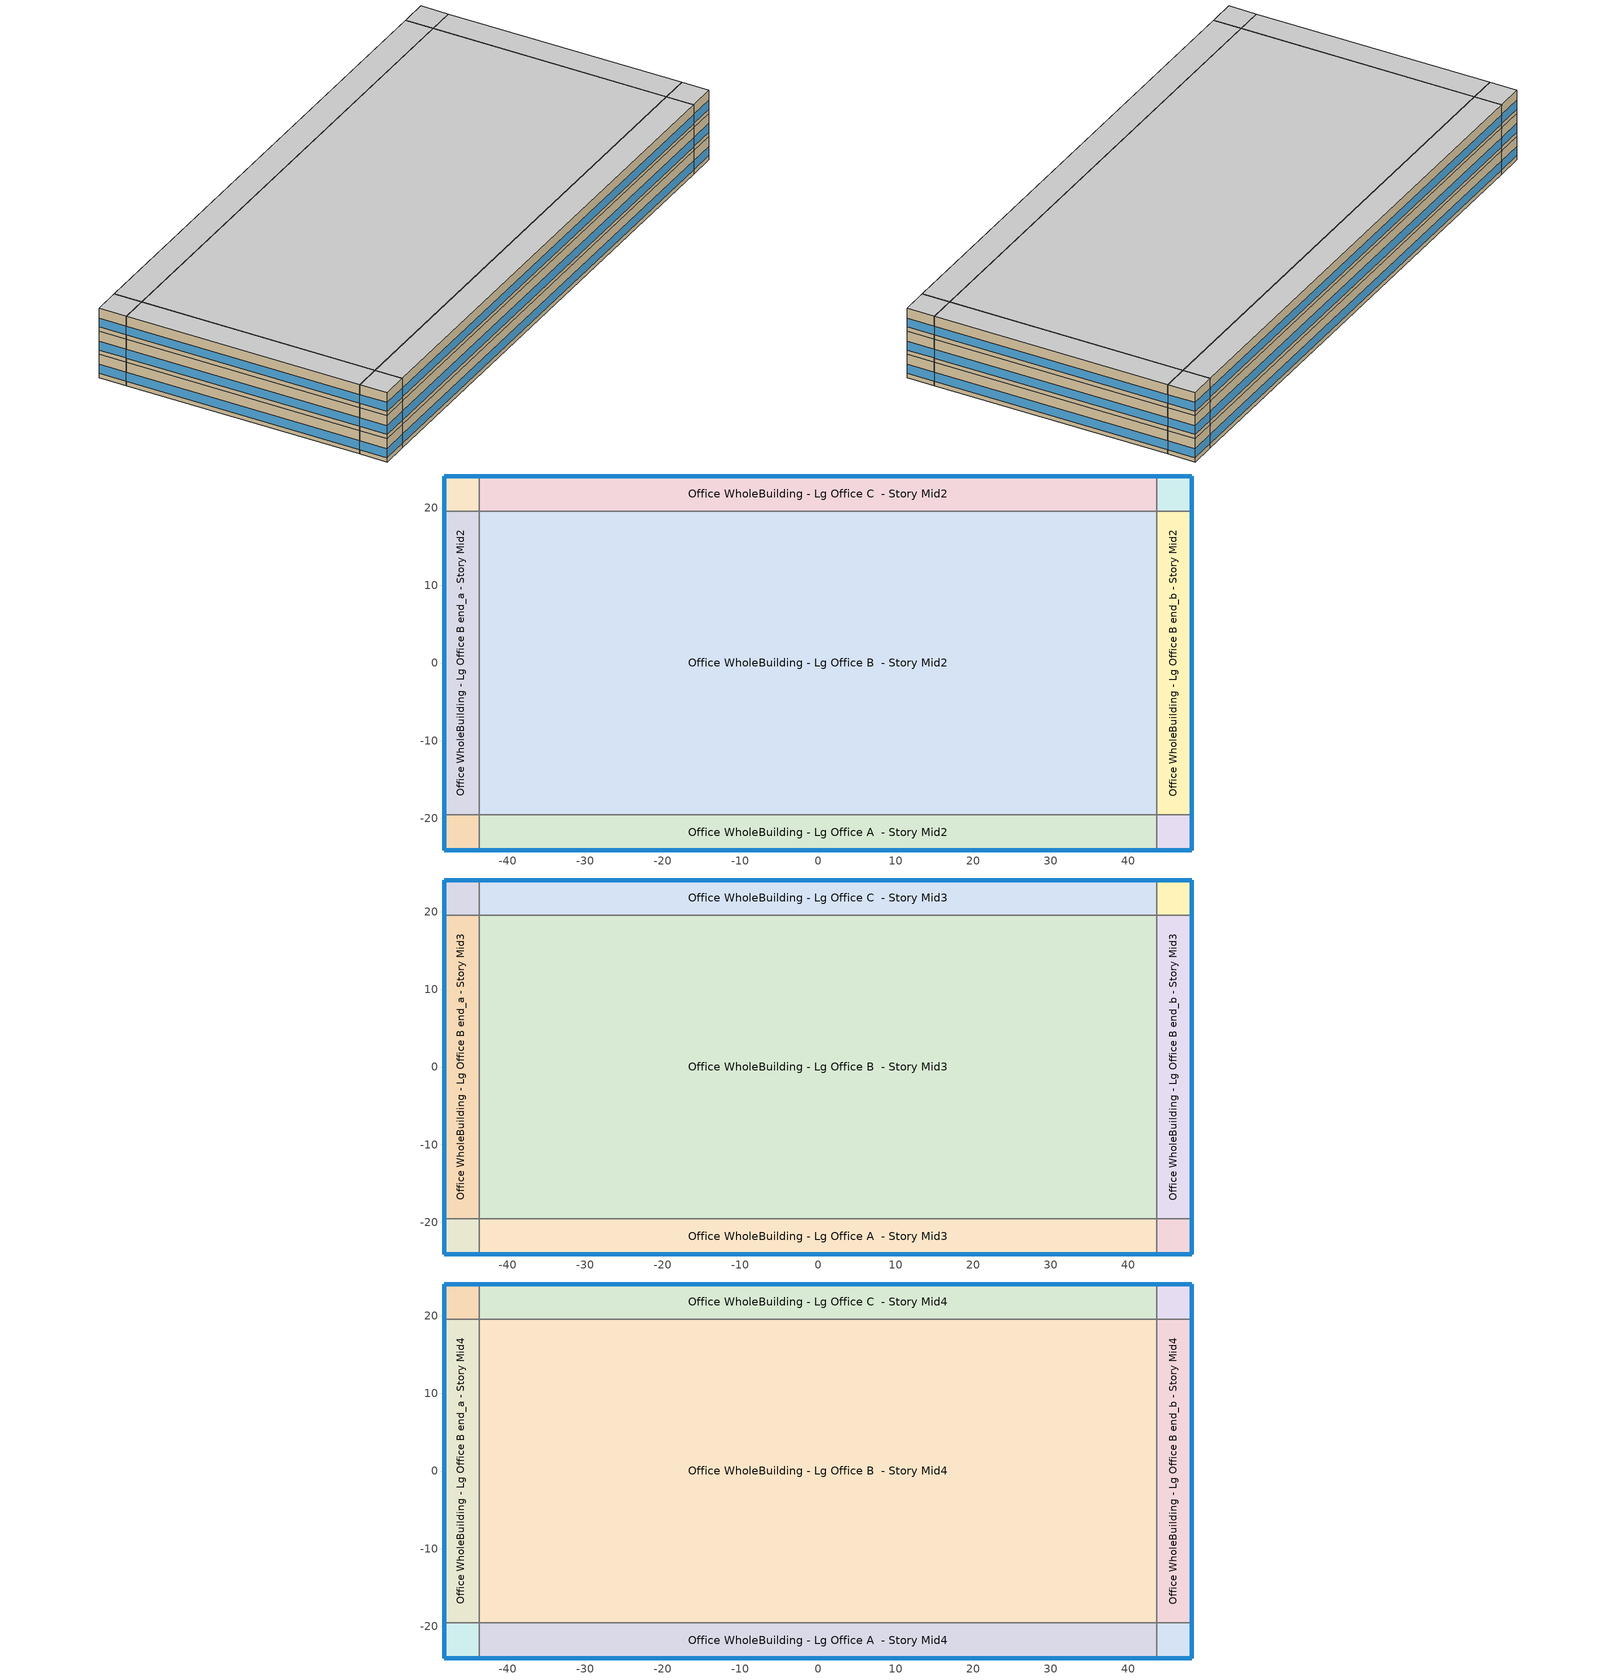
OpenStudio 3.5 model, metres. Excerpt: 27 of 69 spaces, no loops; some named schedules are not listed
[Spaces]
Office WholeBuilding - Lg Office A end_a - Story Mid2
 floor adiabatic (Typical Interior Floor): -48.19,-24.1 -48.19,-19.52 -43.62,-19.52 -43.62,-24.1 z7.92
 wall outside: -48.19,-19.52 -48.19,-24.1 -43.62,-24.1 z7.92:11.89
 wall to Office WholeBuilding - Lg Office B end_a - Story Mid2: -43.62,-19.52 -48.19,-19.52 z7.92:11.89
 wall to Office WholeBuilding - Lg Office A  - Story Mid2: -43.62,-24.1 -43.62,-19.52 z7.92:11.89
 window (Window U-0.75 SHGC 0.65): -48.19,-19.55 -48.19,-24.07 / -48.17,-24.1 -43.65,-24.1 z8.69:10.21
 ceiling adiabatic (Typical Interior Ceiling): -43.62,-24.1 -43.62,-19.52 -48.19,-19.52 -48.19,-24.1 z11.89
Office WholeBuilding - Lg Office B end_a - Story Mid2
 floor adiabatic (Typical Interior Floor): -48.19,-19.52 -48.19,19.52 -43.62,19.52 -43.62,-19.52 z7.92
 wall outside: -48.19,19.52 -48.19,-19.52 z7.92:11.89
 wall to Office WholeBuilding - Lg Office C end_a - Story Mid2: -43.62,19.52 -48.19,19.52 z7.92:11.89
 wall to Office WholeBuilding - Lg Office B  - Story Mid2: -43.62,-19.52 -43.62,19.52 z7.92:11.89
 window (Window U-0.75 SHGC 0.65): -48.19,19.5 -48.19,-19.5 z8.69:10.19
 ceiling adiabatic (Typical Interior Ceiling): -43.62,-19.52 -43.62,19.52 -48.19,19.52 -48.19,-19.52 z11.89
Office WholeBuilding - Lg Office C end_a - Story Mid2
 floor adiabatic (Typical Interior Floor): -48.19,19.52 -48.19,24.1 -43.62,24.1 -43.62,19.52 z7.92
 wall outside: -43.62,24.1 -48.19,24.1 -48.19,19.52 z7.92:11.89
 wall to Office WholeBuilding - Lg Office C  - Story Mid2: -43.62,19.52 -43.62,24.1 z7.92:11.89
 window (Window U-0.75 SHGC 0.65): -48.19,24.07 -48.19,19.55 / -43.65,24.1 -48.17,24.1 z8.69:10.21
 ceiling adiabatic (Typical Interior Ceiling): -43.62,19.52 -43.62,24.1 -48.19,24.1 -48.19,19.52 z11.89
Office WholeBuilding - Lg Office A  - Story Mid2
 floor adiabatic (Typical Interior Floor): -43.62,-24.1 -43.62,-19.52 43.62,-19.52 43.62,-24.1 z7.92
 wall outside: -43.62,-24.1 43.62,-24.1 z7.92:11.89
 wall to Office WholeBuilding - Lg Office B  - Story Mid2: 43.62,-19.52 -43.62,-19.52 z7.92:11.89
 wall to Office WholeBuilding - Lg Office A end_b - Story Mid2: 43.62,-24.1 43.62,-19.52 z7.92:11.89
 window (Window U-0.75 SHGC 0.65): -43.6,-24.1 43.6,-24.1 z8.69:10.19
 ceiling adiabatic (Typical Interior Ceiling): 43.62,-24.1 43.62,-19.52 -43.62,-19.52 -43.62,-24.1 z11.89
Office WholeBuilding - Lg Office B  - Story Mid2
 floor adiabatic (Typical Interior Floor): -43.62,-19.52 -43.62,19.52 43.62,19.52 43.62,-19.52 z7.92
 wall to Office WholeBuilding - Lg Office C  - Story Mid2: 43.62,19.52 -43.62,19.52 z7.92:11.89
 wall to Office WholeBuilding - Lg Office B end_b - Story Mid2: 43.62,-19.52 43.62,19.52 z7.92:11.89
 ceiling adiabatic (Typical Interior Ceiling): 43.62,-19.52 43.62,19.52 -43.62,19.52 -43.62,-19.52 z11.89
Office WholeBuilding - Lg Office C  - Story Mid2
 floor adiabatic (Typical Interior Floor): -43.62,19.52 -43.62,24.1 43.62,24.1 43.62,19.52 z7.92
 wall outside: 43.62,24.1 -43.62,24.1 z7.92:11.89
 wall to Office WholeBuilding - Lg Office C end_b - Story Mid2: 43.62,19.52 43.62,24.1 z7.92:11.89
 window (Window U-0.75 SHGC 0.65): 43.6,24.1 -43.6,24.1 z8.69:10.19
 ceiling adiabatic (Typical Interior Ceiling): 43.62,19.52 43.62,24.1 -43.62,24.1 -43.62,19.52 z11.89
Office WholeBuilding - Lg Office A end_b - Story Mid2
 floor adiabatic (Typical Interior Floor): 43.62,-24.1 43.62,-19.52 48.19,-19.52 48.19,-24.1 z7.92
 wall outside: 43.62,-24.1 48.19,-24.1 48.19,-19.52 z7.92:11.89
 wall to Office WholeBuilding - Lg Office B end_b - Story Mid2: 48.19,-19.52 43.62,-19.52 z7.92:11.89
 window (Window U-0.75 SHGC 0.65): 43.65,-24.1 48.17,-24.1 / 48.19,-24.07 48.19,-19.55 z8.69:10.21
 ceiling adiabatic (Typical Interior Ceiling): 48.19,-24.1 48.19,-19.52 43.62,-19.52 43.62,-24.1 z11.89
Office WholeBuilding - Lg Office B end_b - Story Mid2
 floor adiabatic (Typical Interior Floor): 43.62,-19.52 43.62,19.52 48.19,19.52 48.19,-19.52 z7.92
 wall outside: 48.19,-19.52 48.19,19.52 z7.92:11.89
 wall to Office WholeBuilding - Lg Office C end_b - Story Mid2: 48.19,19.52 43.62,19.52 z7.92:11.89
 window (Window U-0.75 SHGC 0.65): 48.19,-19.5 48.19,19.5 z8.69:10.19
 ceiling adiabatic (Typical Interior Ceiling): 48.19,-19.52 48.19,19.52 43.62,19.52 43.62,-19.52 z11.89
Office WholeBuilding - Lg Office C end_b - Story Mid2
 floor adiabatic (Typical Interior Floor): 43.62,19.52 43.62,24.1 48.19,24.1 48.19,19.52 z7.92
 wall outside: 48.19,19.52 48.19,24.1 43.62,24.1 z7.92:11.89
 window (Window U-0.75 SHGC 0.65): 48.19,19.55 48.19,24.07 / 48.17,24.1 43.65,24.1 z8.69:10.21
 ceiling adiabatic (Typical Interior Ceiling): 48.19,19.52 48.19,24.1 43.62,24.1 43.62,19.52 z11.89
Office WholeBuilding - Lg Office A end_a - Story Mid3
 floor adiabatic (Typical Interior Floor): -48.19,-24.1 -48.19,-19.52 -43.62,-19.52 -43.62,-24.1 z11.89
 wall outside: -48.19,-19.52 -48.19,-24.1 -43.62,-24.1 z11.89:15.85
 wall to Office WholeBuilding - Lg Office B end_a - Story Mid3: -43.62,-19.52 -48.19,-19.52 z11.89:15.85
 wall to Office WholeBuilding - Lg Office A  - Story Mid3: -43.62,-24.1 -43.62,-19.52 z11.89:15.85
 window (Window U-0.75 SHGC 0.65): -48.17,-24.1 -43.65,-24.1 / -48.19,-19.55 -48.19,-24.07 z12.65:14.17
 ceiling adiabatic (Typical Interior Ceiling): -43.62,-24.1 -43.62,-19.52 -48.19,-19.52 -48.19,-24.1 z15.85
Office WholeBuilding - Lg Office B end_a - Story Mid3
 floor adiabatic (Typical Interior Floor): -48.19,-19.52 -48.19,19.52 -43.62,19.52 -43.62,-19.52 z11.89
 wall outside: -48.19,19.52 -48.19,-19.52 z11.89:15.85
 wall to Office WholeBuilding - Lg Office C end_a - Story Mid3: -43.62,19.52 -48.19,19.52 z11.89:15.85
 wall to Office WholeBuilding - Lg Office B  - Story Mid3: -43.62,-19.52 -43.62,19.52 z11.89:15.85
 window (Window U-0.75 SHGC 0.65): -48.19,19.5 -48.19,-19.5 z12.65:14.16
 ceiling adiabatic (Typical Interior Ceiling): -43.62,-19.52 -43.62,19.52 -48.19,19.52 -48.19,-19.52 z15.85
Office WholeBuilding - Lg Office C end_a - Story Mid3
 floor adiabatic (Typical Interior Floor): -48.19,19.52 -48.19,24.1 -43.62,24.1 -43.62,19.52 z11.89
 wall outside: -43.62,24.1 -48.19,24.1 -48.19,19.52 z11.89:15.85
 wall to Office WholeBuilding - Lg Office C  - Story Mid3: -43.62,19.52 -43.62,24.1 z11.89:15.85
 window (Window U-0.75 SHGC 0.65): -48.19,24.07 -48.19,19.55 / -43.65,24.1 -48.17,24.1 z12.65:14.17
 ceiling adiabatic (Typical Interior Ceiling): -43.62,19.52 -43.62,24.1 -48.19,24.1 -48.19,19.52 z15.85
Office WholeBuilding - Lg Office A  - Story Mid3
 floor adiabatic (Typical Interior Floor): -43.62,-24.1 -43.62,-19.52 43.62,-19.52 43.62,-24.1 z11.89
 wall outside: -43.62,-24.1 43.62,-24.1 z11.89:15.85
 wall to Office WholeBuilding - Lg Office B  - Story Mid3: 43.62,-19.52 -43.62,-19.52 z11.89:15.85
 wall to Office WholeBuilding - Lg Office A end_b - Story Mid3: 43.62,-24.1 43.62,-19.52 z11.89:15.85
 window (Window U-0.75 SHGC 0.65): -43.6,-24.1 43.6,-24.1 z12.65:14.16
 ceiling adiabatic (Typical Interior Ceiling): 43.62,-24.1 43.62,-19.52 -43.62,-19.52 -43.62,-24.1 z15.85
Office WholeBuilding - Lg Office B  - Story Mid3
 floor adiabatic (Typical Interior Floor): -43.62,-19.52 -43.62,19.52 43.62,19.52 43.62,-19.52 z11.89
 wall to Office WholeBuilding - Lg Office C  - Story Mid3: 43.62,19.52 -43.62,19.52 z11.89:15.85
 wall to Office WholeBuilding - Lg Office B end_b - Story Mid3: 43.62,-19.52 43.62,19.52 z11.89:15.85
 ceiling adiabatic (Typical Interior Ceiling): 43.62,-19.52 43.62,19.52 -43.62,19.52 -43.62,-19.52 z15.85
Office WholeBuilding - Lg Office C  - Story Mid3
 floor adiabatic (Typical Interior Floor): -43.62,19.52 -43.62,24.1 43.62,24.1 43.62,19.52 z11.89
 wall outside: 43.62,24.1 -43.62,24.1 z11.89:15.85
 wall to Office WholeBuilding - Lg Office C end_b - Story Mid3: 43.62,19.52 43.62,24.1 z11.89:15.85
 window (Window U-0.75 SHGC 0.65): 43.6,24.1 -43.6,24.1 z12.65:14.16
 ceiling adiabatic (Typical Interior Ceiling): 43.62,19.52 43.62,24.1 -43.62,24.1 -43.62,19.52 z15.85
Office WholeBuilding - Lg Office A end_b - Story Mid3
 floor adiabatic (Typical Interior Floor): 43.62,-24.1 43.62,-19.52 48.19,-19.52 48.19,-24.1 z11.89
 wall outside: 43.62,-24.1 48.19,-24.1 48.19,-19.52 z11.89:15.85
 wall to Office WholeBuilding - Lg Office B end_b - Story Mid3: 48.19,-19.52 43.62,-19.52 z11.89:15.85
 window (Window U-0.75 SHGC 0.65): 43.65,-24.1 48.17,-24.1 / 48.19,-24.07 48.19,-19.55 z12.65:14.17
 ceiling adiabatic (Typical Interior Ceiling): 48.19,-24.1 48.19,-19.52 43.62,-19.52 43.62,-24.1 z15.85
Office WholeBuilding - Lg Office B end_b - Story Mid3
 floor adiabatic (Typical Interior Floor): 43.62,-19.52 43.62,19.52 48.19,19.52 48.19,-19.52 z11.89
 wall outside: 48.19,-19.52 48.19,19.52 z11.89:15.85
 wall to Office WholeBuilding - Lg Office C end_b - Story Mid3: 48.19,19.52 43.62,19.52 z11.89:15.85
 window (Window U-0.75 SHGC 0.65): 48.19,-19.5 48.19,19.5 z12.65:14.16
 ceiling adiabatic (Typical Interior Ceiling): 48.19,-19.52 48.19,19.52 43.62,19.52 43.62,-19.52 z15.85
Office WholeBuilding - Lg Office C end_b - Story Mid3
 floor adiabatic (Typical Interior Floor): 43.62,19.52 43.62,24.1 48.19,24.1 48.19,19.52 z11.89
 wall outside: 48.19,19.52 48.19,24.1 43.62,24.1 z11.89:15.85
 window (Window U-0.75 SHGC 0.65): 48.19,19.55 48.19,24.07 / 48.17,24.1 43.65,24.1 z12.65:14.17
 ceiling adiabatic (Typical Interior Ceiling): 48.19,19.52 48.19,24.1 43.62,24.1 43.62,19.52 z15.85
Office WholeBuilding - Lg Office A end_a - Story Mid4
 floor adiabatic (Typical Interior Floor): -48.19,-24.1 -48.19,-19.52 -43.62,-19.52 -43.62,-24.1 z15.85
 wall outside: -48.19,-19.52 -48.19,-24.1 -43.62,-24.1 z15.85:19.81
 wall to Office WholeBuilding - Lg Office B end_a - Story Mid4: -43.62,-19.52 -48.19,-19.52 z15.85:19.81
 wall to Office WholeBuilding - Lg Office A  - Story Mid4: -43.62,-24.1 -43.62,-19.52 z15.85:19.81
 window (Window U-0.75 SHGC 0.65): -48.19,-19.55 -48.19,-24.07 / -48.17,-24.1 -43.65,-24.1 z16.61:18.13
 ceiling adiabatic (Typical Interior Ceiling): -43.62,-24.1 -43.62,-19.52 -48.19,-19.52 -48.19,-24.1 z19.81
Office WholeBuilding - Lg Office B end_a - Story Mid4
 floor adiabatic (Typical Interior Floor): -48.19,-19.52 -48.19,19.52 -43.62,19.52 -43.62,-19.52 z15.85
 wall outside: -48.19,19.52 -48.19,-19.52 z15.85:19.81
 wall to Office WholeBuilding - Lg Office C end_a - Story Mid4: -43.62,19.52 -48.19,19.52 z15.85:19.81
 wall to Office WholeBuilding - Lg Office B  - Story Mid4: -43.62,-19.52 -43.62,19.52 z15.85:19.81
 window (Window U-0.75 SHGC 0.65): -48.19,19.5 -48.19,-19.5 z16.61:18.12
 ceiling adiabatic (Typical Interior Ceiling): -43.62,-19.52 -43.62,19.52 -48.19,19.52 -48.19,-19.52 z19.81
Office WholeBuilding - Lg Office C end_a - Story Mid4
 floor adiabatic (Typical Interior Floor): -48.19,19.52 -48.19,24.1 -43.62,24.1 -43.62,19.52 z15.85
 wall outside: -43.62,24.1 -48.19,24.1 -48.19,19.52 z15.85:19.81
 wall to Office WholeBuilding - Lg Office C  - Story Mid4: -43.62,19.52 -43.62,24.1 z15.85:19.81
 window (Window U-0.75 SHGC 0.65): -43.65,24.1 -48.17,24.1 / -48.19,24.07 -48.19,19.55 z16.61:18.13
 ceiling adiabatic (Typical Interior Ceiling): -43.62,19.52 -43.62,24.1 -48.19,24.1 -48.19,19.52 z19.81
Office WholeBuilding - Lg Office A  - Story Mid4
 floor adiabatic (Typical Interior Floor): -43.62,-24.1 -43.62,-19.52 43.62,-19.52 43.62,-24.1 z15.85
 wall outside: -43.62,-24.1 43.62,-24.1 z15.85:19.81
 wall to Office WholeBuilding - Lg Office B  - Story Mid4: 43.62,-19.52 -43.62,-19.52 z15.85:19.81
 wall to Office WholeBuilding - Lg Office A end_b - Story Mid4: 43.62,-24.1 43.62,-19.52 z15.85:19.81
 window (Window U-0.75 SHGC 0.65): -43.6,-24.1 43.6,-24.1 z16.61:18.12
 ceiling adiabatic (Typical Interior Ceiling): 43.62,-24.1 43.62,-19.52 -43.62,-19.52 -43.62,-24.1 z19.81
Office WholeBuilding - Lg Office B  - Story Mid4
 floor adiabatic (Typical Interior Floor): -43.62,-19.52 -43.62,19.52 43.62,19.52 43.62,-19.52 z15.85
 wall to Office WholeBuilding - Lg Office C  - Story Mid4: 43.62,19.52 -43.62,19.52 z15.85:19.81
 wall to Office WholeBuilding - Lg Office B end_b - Story Mid4: 43.62,-19.52 43.62,19.52 z15.85:19.81
 ceiling adiabatic (Typical Interior Ceiling): 43.62,-19.52 43.62,19.52 -43.62,19.52 -43.62,-19.52 z19.81
Office WholeBuilding - Lg Office C  - Story Mid4
 floor adiabatic (Typical Interior Floor): -43.62,19.52 -43.62,24.1 43.62,24.1 43.62,19.52 z15.85
 wall outside: 43.62,24.1 -43.62,24.1 z15.85:19.81
 wall to Office WholeBuilding - Lg Office C end_b - Story Mid4: 43.62,19.52 43.62,24.1 z15.85:19.81
 window (Window U-0.75 SHGC 0.65): 43.6,24.1 -43.6,24.1 z16.61:18.12
 ceiling adiabatic (Typical Interior Ceiling): 43.62,19.52 43.62,24.1 -43.62,24.1 -43.62,19.52 z19.81
Office WholeBuilding - Lg Office A end_b - Story Mid4
 floor adiabatic (Typical Interior Floor): 43.62,-24.1 43.62,-19.52 48.19,-19.52 48.19,-24.1 z15.85
 wall outside: 43.62,-24.1 48.19,-24.1 48.19,-19.52 z15.85:19.81
 wall to Office WholeBuilding - Lg Office B end_b - Story Mid4: 48.19,-19.52 43.62,-19.52 z15.85:19.81
 window (Window U-0.75 SHGC 0.65): 43.65,-24.1 48.17,-24.1 / 48.19,-24.07 48.19,-19.55 z16.61:18.13
 ceiling adiabatic (Typical Interior Ceiling): 48.19,-24.1 48.19,-19.52 43.62,-19.52 43.62,-24.1 z19.81
Office WholeBuilding - Lg Office B end_b - Story Mid4
 floor adiabatic (Typical Interior Floor): 43.62,-19.52 43.62,19.52 48.19,19.52 48.19,-19.52 z15.85
 wall outside: 48.19,-19.52 48.19,19.52 z15.85:19.81
 wall to Office WholeBuilding - Lg Office C end_b - Story Mid4: 48.19,19.52 43.62,19.52 z15.85:19.81
 window (Window U-0.75 SHGC 0.65): 48.19,-19.5 48.19,19.5 z16.61:18.12
 ceiling adiabatic (Typical Interior Ceiling): 48.19,-19.52 48.19,19.52 43.62,19.52 43.62,-19.52 z19.81
Office WholeBuilding - Lg Office C end_b - Story Mid4
 floor adiabatic (Typical Interior Floor): 43.62,19.52 43.62,24.1 48.19,24.1 48.19,19.52 z15.85
 wall outside: 48.19,19.52 48.19,24.1 43.62,24.1 z15.85:19.81
 window (Window U-0.75 SHGC 0.65): 48.17,24.1 43.65,24.1 / 48.19,19.55 48.19,24.07 z16.61:18.13
 ceiling adiabatic (Typical Interior Ceiling): 48.19,19.52 48.19,24.1 43.62,24.1 43.62,19.52 z19.81
[Site]
Houston-Hooks AP: Latitude {deg}=30.067; Longitude {deg}=-95.55; Time Zone {hr}=-6; Elevation {m}=46; Terrain=City
[Site:WaterMainsTemperature]
Calculation Method=Correlation; Annual Average Outdoor Air Temperature {C}=20.83; Maximum Difference In Monthly Average Outdoor Air Temperatures {deltaC}=19.84
[SizingPeriod:DesignDay] Daily Dry-Bulb Temperature Range {deltaC}=11; Barometric Pressure {Pa}=100774; Wind Speed {m/s}=2.9; Wind Direction {deg}=190; Rain Indicator=No; Snow Indicator=No; Day of Month=21; Month=8; Day Type=SummerDesignDay; Daylight Saving Time Indicator=No; Dry-Bulb Temperature Range Modifier Type=DefaultMultipliers; Solar Model Indicator=ASHRAETau; ASHRAE Clear Sky Optical Depth for Beam Irradiance=0.4; ASHRAE Clear Sky Optical Depth for Diffuse Irradiance=2.405
Name | Maximum Dry-Bulb Temperature {C} | Humidity Condition Type | Wetbulb or DewPoint at Maximum Dry-Bulb {C}
Houston Dw Hooks Ann Clg .4% Condns DB=>MWB 1 | 37 | Wetbulb | 24.5
Houston Dw Hooks Ann Clg .4% Condns WB=>MDB 1 | 31.2 | Wetbulb | 26.8
Houston Dw Hooks Ann Clg 1% Condns DB=>MWB 1 | 35.2 | Wetbulb | 24.8
Houston Dw Hooks Ann Clg 2% Condns DP=>MDB 1 | 27.8 | Dewpoint | 24.8
[ClimateZones]
Climate Zone Institution Name 1=ASHRAE; Climate Zone Document Name 1=ANSI/ASHRAE Standard 169; Climate Zone Document Year 1=2006; Climate Zone Value 1=ASHRAE 169-2013-2A; Climate Zone Institution Name 2=CEC; Climate Zone Document Name 2=California Climate Zone Descriptions; Climate Zone Document Year 2=1995
[Building]
ComStock DOE Ref 1980-2004|LargeOffice: North Axis {deg}=270; Default Construction Set=ComStock DOE Ref 1980-2004 - Office - ASHRAE 169-2013-2A; Default Schedule Set=Building Default Schedule Set; Standards Building Type=Office
[Site:GroundTemperature:FCfactorMethod]
January Ground Temperature {C}=24.2; February Ground Temperature {C}=18.9; March Ground Temperature {C}=15.7; April Ground Temperature {C}=13.6; May Ground Temperature {C}=15.5; June Ground Temperature {C}=17.1; July Ground Temperature {C}=21.2; August Ground Temperature {C}=26.9; September Ground Temperature {C}=27.6; October Ground Temperature {C}=27.9; November Ground Temperature {C}=27.4; December Ground Temperature {C}=26.2
[DefaultConstructionSet]
ComStock DOE Ref 1980-2004 - Office - ASHRAE 169-2013-2A: Default Exterior Surface Constructions=Default Surface Constructions 1; Default Interior Surface Constructions=Default Surface Constructions 2; Default Ground Contact Surface Constructions=Default Surface Constructions 3; Default Exterior SubSurface Constructions=Default Sub Surface Constructions 1; Default Interior SubSurface Constructions=Default Sub Surface Constructions 2; Interior Partition Construction=Typical Interior Partition
[DefaultSurfaceConstructions]
Name | Floor Construction | Wall Construction | Roof Ceiling Construction
Default Surface Constructions 1 | Typical Insulated Exterior Mass Floor | Typical Insulated Exterior Mass Wall R-2.94 | Typical IEAD Roof R-15.15
Default Surface Constructions 2 | Typical Interior Floor | Typical Interior Wall | Typical Interior Ceiling
Default Surface Constructions 3 | Typical Insulated Carpeted 6in Slab Floor | Typical Insulated Basement Mass Wall
[Construction]
Typical Insulated Exterior Mass Floor: Typical Insulation R-0.55, 4 in. Normalweight Concrete Floor, Typical Carpet Pad
Typical Insulated Exterior Mass Wall R-2.94: 1IN Stucco, 8IN CONCRETE HW RefBldg, Typical Insulation R-0.55, 1/2IN Gypsum
Typical IEAD Roof R-15.15: Roof Membrane, Typical Insulation R-14.03, Metal Roof Surface
Typical Interior Floor: 100mm Normalweight concrete floor, CP02 CARPET PAD
Typical Interior Wall: G01 13mm gypsum board, G01 13mm gypsum board
Typical Interior Ceiling: CP02 CARPET PAD, 100mm Normalweight concrete floor
Typical Insulated Carpeted 6in Slab Floor: 6 in. Normalweight Concrete Floor, Typical Carpet Pad
Typical Insulated Basement Mass Wall: 8 in. Concrete Block Basement Wall
U 1.22 SHGC 0.25 Simple Glazing Window U-1.22 SHGC 0.25: U 1.22 SHGC 0.25 Simple Glazing U-1.22 SHGC 0.25
U 1.22 SHGC 0.25 Simple Glazing Window U-1.22 SHGC 0.25 1: U 1.22 SHGC 0.25 Simple Glazing U-1.22 SHGC 0.25 1
Typical Insulated Metal Door: F08 Metal surface, Typical Insulation
U 0.88 SHGC 0.16 Sgl Ref-A-L Clr 6mm: REF A CLEAR LO 6MM
Typical Overhead Door: Typical Insulation
Typical Interior Window: Clear 3mm
Typical Interior Door; Typical Interior Partition: G05 25mm wood
InteriorFurnishings 1: Std Wood 6inch 1
Window U-0.75 SHGC 0.65: Simple Glazing Double - No LowE - Clear - Aluminum
[Material:NoMass] Roughness=Smooth; Thermal Absorptance=0.9; Solar Absorptance=0.7
Name | Thermal Resistance {m2-K/W} | Visible Absorptance
Typical Insulation R-0.55 | 0.097335 | 0.7
Typical Carpet Pad; CP02 CARPET PAD | 0.21648 | 0.8
Typical Insulation R-14.03 | 2.47158 | 0.7
Typical Insulation | 0.0282222 | 0.7
[Material] Thermal Absorptance=0.9
Name | Roughness | Thickness {m} | Conductivity {W/m-K} | Density {kg/m3} | Specific Heat {J/kg-K} | Solar Absorptance | Visible Absorptance
4 in. Normalweight Concrete Floor | MediumRough | 0.1016 | 2.31 | 2322 | 832 | 0.7 | 0.7
1IN Stucco | Smooth | 0.0253 | 0.6918 | 1858 | 837 | 0.7 | 0.92
8IN CONCRETE HW RefBldg | Rough | 0.2032 | 1.311 | 2240 | 836.8 | 0.7 | 0.7
1/2IN Gypsum | Smooth | 0.0127 | 0.16 | 784.9 | 830 | 0.4 | 0.4
Roof Membrane | VeryRough | 0.0095 | 0.16 | 1121.29 | 1460 | 0.7 | 0.7
Metal Roof Surface; F08 Metal surface | Smooth | 0.0008 | 45.28 | 7824 | 500 | 0.7 | 0.7
100mm Normalweight concrete floor | MediumRough | 0.1016 | 2.31045 | 2322 | 832.557 | 0.7 | 0.7
G01 13mm gypsum board | Smooth | 0.0127 | 0.160031 | 800.001 | 1090.73 | 0.7 | 0.5
6 in. Normalweight Concrete Floor | MediumRough | 0.1524 | 2.31 | 2322 | 832 | 0.7 | 0.7
8 in. Concrete Block Basement Wall | MediumRough | 0.2032 | 1.326 | 1842 | 912 | 0.7 | 0.7
G05 25mm wood | MediumSmooth | 0.0254 | 0.15 | 608 | 1630 | 0.5 | 0.5
Std Wood 6inch 1 | MediumSmooth | 0.15 | 0.12 | 540 | 1210 | 0.7 | 0.7
[DefaultSubSurfaceConstructions]
Name | Fixed Window Construction | Operable Window Construction | Door Construction | Glass Door Construction | Overhead Door Construction | Tubular Daylight Dome Construction | Tubular Daylight Diffuser Construction
Default Sub Surface Constructions 1 | U 1.22 SHGC 0.25 Simple Glazing Window U-1.22 SHGC 0.25 | U 1.22 SHGC 0.25 Simple Glazing Window U-1.22 SHGC 0.25 1 | Typical Insulated Metal Door | U 0.88 SHGC 0.16 Sgl Ref-A-L Clr 6mm | Typical Overhead Door | Typical Interior Window | Typical Interior Window
Default Sub Surface Constructions 2 | Typical Interior Window | Typical Interior Window | Typical Interior Door
[WindowMaterial:SimpleGlazingSystem]
Name | U-Factor {W/m2-K} | Solar Heat Gain Coefficient | Visible Transmittance
U 1.22 SHGC 0.25 Simple Glazing U-1.22 SHGC 0.25; U 1.22 SHGC 0.25 Simple Glazing U-1.22 SHGC 0.25 1 | 6.92748 | 0.25 | 0.11
Simple Glazing Double - No LowE - Clear - Aluminum | 4.23598 | 0.646 | 0.671
[WindowMaterial:Glazing] Optical Data Type=SpectralAverage; Infrared Transmittance at Normal Incidence=0; Front Side Infrared Hemispherical Emissivity=0.84; Conductivity {W/m-K}=0.9; Dirt Correction Factor for Solar and Visible Transmittance=1; Solar Diffusing=No
Name | Thickness {m} | Solar Transmittance at Normal Incidence | Front Side Solar Reflectance at Normal Incidence | Back Side Solar Reflectance at Normal Incidence | Visible Transmittance at Normal Incidence | Front Side Visible Reflectance at Normal Incidence | Back Side Visible Reflectance at Normal Incidence | Back Side Infrared Hemispherical Emissivity
REF A CLEAR LO 6MM | 0.006 | 0.066 | 0.341 | 0.493 | 0.08 | 0.41 | 0.37 | 0.4
Clear 3mm | 0.003 | 0.837 | 0.075 | 0.075 | 0.898 | 0.081 | 0.081 | 0.84
[SpaceType]
Office WholeBuilding - Lg Office - ComStock DOE Ref 1980-2004: Default Schedule Set=Office WholeBuilding - Lg Office Schedule Set; Design Specification Outdoor Air Object=Office WholeBuilding - Lg Office Ventilation; Standards Building Type=Office; Standards Space Type=WholeBuilding - Lg Office
[BuildingStory] Nominal Floor to Floor Height {m}=3.9624
Name | Nominal Z Coordinate {m}
Story Mid2 | 7.9248
Story Mid3 | 11.8872
Story Mid4 | 15.8496
[Space] Space Type=Office WholeBuilding - Lg Office - ComStock DOE Ref 1980-2004
Name | Building Story | Thermal Zone
Office WholeBuilding - Lg Office A end_a - Story Mid2 | Story Mid2 | Zone Office WholeBuilding - Lg Office A end_a - Story Mid2
Office WholeBuilding - Lg Office B end_a - Story Mid2 | Story Mid2 | Zone Office WholeBuilding - Lg Office B end_a - Story Mid2
Office WholeBuilding - Lg Office C end_a - Story Mid2 | Story Mid2 | Zone Office WholeBuilding - Lg Office C end_a - Story Mid2
Office WholeBuilding - Lg Office A  - Story Mid2 | Story Mid2 | Zone Office WholeBuilding - Lg Office A  - Story Mid2
Office WholeBuilding - Lg Office B  - Story Mid2 | Story Mid2 | Zone Office WholeBuilding - Lg Office B  - Story Mid2
Office WholeBuilding - Lg Office C  - Story Mid2 | Story Mid2 | Zone Office WholeBuilding - Lg Office C  - Story Mid2
Office WholeBuilding - Lg Office A end_b - Story Mid2 | Story Mid2 | Zone Office WholeBuilding - Lg Office A end_b - Story Mid2
Office WholeBuilding - Lg Office B end_b - Story Mid2 | Story Mid2 | Zone Office WholeBuilding - Lg Office B end_b - Story Mid2
Office WholeBuilding - Lg Office C end_b - Story Mid2 | Story Mid2 | Zone Office WholeBuilding - Lg Office C end_b - Story Mid2
Office WholeBuilding - Lg Office A end_a - Story Mid3 | Story Mid3 | Zone Office WholeBuilding - Lg Office A end_a - Story Mid3
Office WholeBuilding - Lg Office B end_a - Story Mid3 | Story Mid3 | Zone Office WholeBuilding - Lg Office B end_a - Story Mid3
Office WholeBuilding - Lg Office C end_a - Story Mid3 | Story Mid3 | Zone Office WholeBuilding - Lg Office C end_a - Story Mid3
Office WholeBuilding - Lg Office A  - Story Mid3 | Story Mid3 | Zone Office WholeBuilding - Lg Office A  - Story Mid3
Office WholeBuilding - Lg Office B  - Story Mid3 | Story Mid3 | Zone Office WholeBuilding - Lg Office B  - Story Mid3
Office WholeBuilding - Lg Office C  - Story Mid3 | Story Mid3 | Zone Office WholeBuilding - Lg Office C  - Story Mid3
Office WholeBuilding - Lg Office A end_b - Story Mid3 | Story Mid3 | Zone Office WholeBuilding - Lg Office A end_b - Story Mid3
Office WholeBuilding - Lg Office B end_b - Story Mid3 | Story Mid3 | Zone Office WholeBuilding - Lg Office B end_b - Story Mid3
Office WholeBuilding - Lg Office C end_b - Story Mid3 | Story Mid3 | Zone Office WholeBuilding - Lg Office C end_b - Story Mid3
Office WholeBuilding - Lg Office A end_a - Story Mid4 | Story Mid4 | Zone Office WholeBuilding - Lg Office A end_a - Story Mid4
Office WholeBuilding - Lg Office B end_a - Story Mid4 | Story Mid4 | Zone Office WholeBuilding - Lg Office B end_a - Story Mid4
Office WholeBuilding - Lg Office C end_a - Story Mid4 | Story Mid4 | Zone Office WholeBuilding - Lg Office C end_a - Story Mid4
Office WholeBuilding - Lg Office A  - Story Mid4 | Story Mid4 | Zone Office WholeBuilding - Lg Office A  - Story Mid4
Office WholeBuilding - Lg Office B  - Story Mid4 | Story Mid4 | Zone Office WholeBuilding - Lg Office B  - Story Mid4
Office WholeBuilding - Lg Office C  - Story Mid4 | Story Mid4 | Zone Office WholeBuilding - Lg Office C  - Story Mid4
Office WholeBuilding - Lg Office A end_b - Story Mid4 | Story Mid4 | Zone Office WholeBuilding - Lg Office A end_b - Story Mid4
Office WholeBuilding - Lg Office B end_b - Story Mid4 | Story Mid4 | Zone Office WholeBuilding - Lg Office B end_b - Story Mid4
Office WholeBuilding - Lg Office C end_b - Story Mid4 | Story Mid4 | Zone Office WholeBuilding - Lg Office C end_b - Story Mid4
[ThermalZone] Multiplier=1; Use Ideal Air Loads=No
Name | Thermostat
Zone Office WholeBuilding - Lg Office A end_a - Story Mid2 | Office WholeBuilding - Lg Office - ComStock DOE Ref 1980-2004 Thermostat 9
Zone Office WholeBuilding - Lg Office B end_a - Story Mid2 | Office WholeBuilding - Lg Office - ComStock DOE Ref 1980-2004 Thermostat 29
Zone Office WholeBuilding - Lg Office C end_a - Story Mid2 | Office WholeBuilding - Lg Office - ComStock DOE Ref 1980-2004 Thermostat 49
Zone Office WholeBuilding - Lg Office A  - Story Mid2 | Office WholeBuilding - Lg Office - ComStock DOE Ref 1980-2004 Thermostat 2
Zone Office WholeBuilding - Lg Office B  - Story Mid2 | Office WholeBuilding - Lg Office - ComStock DOE Ref 1980-2004 Thermostat 22
Zone Office WholeBuilding - Lg Office C  - Story Mid2 | Office WholeBuilding - Lg Office - ComStock DOE Ref 1980-2004 Thermostat 42
Zone Office WholeBuilding - Lg Office A end_b - Story Mid2 | Office WholeBuilding - Lg Office - ComStock DOE Ref 1980-2004 Thermostat 15
Zone Office WholeBuilding - Lg Office B end_b - Story Mid2 | Office WholeBuilding - Lg Office - ComStock DOE Ref 1980-2004 Thermostat 35
Zone Office WholeBuilding - Lg Office C end_b - Story Mid2 | Office WholeBuilding - Lg Office - ComStock DOE Ref 1980-2004 Thermostat 55
Zone Office WholeBuilding - Lg Office A end_a - Story Mid3 | Office WholeBuilding - Lg Office - ComStock DOE Ref 1980-2004 Thermostat 10
Zone Office WholeBuilding - Lg Office B end_a - Story Mid3 | Office WholeBuilding - Lg Office - ComStock DOE Ref 1980-2004 Thermostat 30
Zone Office WholeBuilding - Lg Office C end_a - Story Mid3 | Office WholeBuilding - Lg Office - ComStock DOE Ref 1980-2004 Thermostat 50
Zone Office WholeBuilding - Lg Office A  - Story Mid3 | Office WholeBuilding - Lg Office - ComStock DOE Ref 1980-2004 Thermostat 3
Zone Office WholeBuilding - Lg Office B  - Story Mid3 | Office WholeBuilding - Lg Office - ComStock DOE Ref 1980-2004 Thermostat 23
Zone Office WholeBuilding - Lg Office C  - Story Mid3 | Office WholeBuilding - Lg Office - ComStock DOE Ref 1980-2004 Thermostat 43
Zone Office WholeBuilding - Lg Office A end_b - Story Mid3 | Office WholeBuilding - Lg Office - ComStock DOE Ref 1980-2004 Thermostat 16
Zone Office WholeBuilding - Lg Office B end_b - Story Mid3 | Office WholeBuilding - Lg Office - ComStock DOE Ref 1980-2004 Thermostat 36
Zone Office WholeBuilding - Lg Office C end_b - Story Mid3 | Office WholeBuilding - Lg Office - ComStock DOE Ref 1980-2004 Thermostat 56
Zone Office WholeBuilding - Lg Office A end_a - Story Mid4 | Office WholeBuilding - Lg Office - ComStock DOE Ref 1980-2004 Thermostat 11
Zone Office WholeBuilding - Lg Office B end_a - Story Mid4 | Office WholeBuilding - Lg Office - ComStock DOE Ref 1980-2004 Thermostat 31
Zone Office WholeBuilding - Lg Office C end_a - Story Mid4 | Office WholeBuilding - Lg Office - ComStock DOE Ref 1980-2004 Thermostat 51
Zone Office WholeBuilding - Lg Office A  - Story Mid4 | Office WholeBuilding - Lg Office - ComStock DOE Ref 1980-2004 Thermostat 4
Zone Office WholeBuilding - Lg Office B  - Story Mid4 | Office WholeBuilding - Lg Office - ComStock DOE Ref 1980-2004 Thermostat 24
Zone Office WholeBuilding - Lg Office C  - Story Mid4 | Office WholeBuilding - Lg Office - ComStock DOE Ref 1980-2004 Thermostat 44
Zone Office WholeBuilding - Lg Office A end_b - Story Mid4 | Office WholeBuilding - Lg Office - ComStock DOE Ref 1980-2004 Thermostat 17
Zone Office WholeBuilding - Lg Office B end_b - Story Mid4 | Office WholeBuilding - Lg Office - ComStock DOE Ref 1980-2004 Thermostat 37
Zone Office WholeBuilding - Lg Office C end_b - Story Mid4 | Office WholeBuilding - Lg Office - ComStock DOE Ref 1980-2004 Thermostat 57
[Lights:Definition] Design Level Calculation Method=Watts/Area; Fraction Visible=0.2; Return Air Fraction=0
Name | Watts per Space Floor Area {W/m2} | Fraction Radiant
Office WholeBuilding - Lg Office - ComStock DOE Ref 1980-2004 General Lights Definition | 4.61388 | 0.365
Office WholeBuilding - Lg Office - ComStock DOE Ref 1980-2004 Wall Wash Lights Definition | 1.07152 | 0.165
[ElectricEquipment:Definition]
Office WholeBuilding - Lg Office Elec Equip Definition: Design Level Calculation Method=Watts/Area; Watts per Space Floor Area {W/m2}=10.7639; Fraction Latent=0; Fraction Radiant=0.5; Fraction Lost=0
[ElectricEquipment]
Office WholeBuilding - Lg Office Elec Equip: Electric Equipment Definition=Office WholeBuilding - Lg Office Elec Equip Definition; Space or SpaceType=Office WholeBuilding - Lg Office - ComStock DOE Ref 1980-2004; Schedule=Office BLDG_EQUIP_EndUseData BPR Adjusted
[DesignSpecification:OutdoorAir]
Office WholeBuilding - Lg Office Ventilation: Outdoor Air Method=Sum; Outdoor Air Flow per Person {m3/s-person}=0.00943895
[DefaultScheduleSet]
Name | Number of People Schedule | People Activity Level Schedule | Lighting Schedule | Electric Equipment Schedule | Infiltration Schedule | Hours of Operation Schedule
Office WholeBuilding - Lg Office Schedule Set | Large Office Bldg Occ | Large Office Activity | Office BLDG_LIGHT_EndUseData | Office BLDG_EQUIP_EndUseData | Large Office Infil Quarter On
Building Default Schedule Set |  |  |  |  |  | Building Hours of Operation NonResidential
[People:Definition]
Office WholeBuilding - Lg Office People Definition: Number of People Calculation Method=People/Area; People per Space Floor Area {person/m2}=0.0538196; Fraction Radiant=0.3
[People]
Office WholeBuilding - Lg Office People: People Definition=Office WholeBuilding - Lg Office People Definition; Space or SpaceType=Office WholeBuilding - Lg Office - ComStock DOE Ref 1980-2004; Work Efficiency Schedule=Work Efficiency Schedule; Clothing Insulation Schedule=Clothing Schedule; Air Velocity Schedule=Air Velocity Schedule; Multiplier=1
[SpaceInfiltration:DesignFlowRate] Schedule=Always On Discrete; Design Flow Rate Calculation Method=Flow/ExteriorArea; Flow per Exterior Surface Area {m3/s-m2}=0.00102523; Constant Term Coefficient=0; Temperature Term Coefficient=0; Velocity Term Coefficient=0.224; Velocity Squared Term Coefficient=0
Name | Space or SpaceType
Office WholeBuilding - Lg Office A  - Story Mid2 Infiltration | Office WholeBuilding - Lg Office A  - Story Mid2
Office WholeBuilding - Lg Office A  - Story Mid3 Infiltration | Office WholeBuilding - Lg Office A  - Story Mid3
Office WholeBuilding - Lg Office A  - Story Mid4 Infiltration | Office WholeBuilding - Lg Office A  - Story Mid4
Office WholeBuilding - Lg Office A end_a - Story Mid2 Infiltration | Office WholeBuilding - Lg Office A end_a - Story Mid2
Office WholeBuilding - Lg Office A end_a - Story Mid3 Infiltration | Office WholeBuilding - Lg Office A end_a - Story Mid3
Office WholeBuilding - Lg Office A end_a - Story Mid4 Infiltration | Office WholeBuilding - Lg Office A end_a - Story Mid4
Office WholeBuilding - Lg Office A end_b - Story Mid2 Infiltration | Office WholeBuilding - Lg Office A end_b - Story Mid2
Office WholeBuilding - Lg Office A end_b - Story Mid3 Infiltration | Office WholeBuilding - Lg Office A end_b - Story Mid3
Office WholeBuilding - Lg Office A end_b - Story Mid4 Infiltration | Office WholeBuilding - Lg Office A end_b - Story Mid4
Office WholeBuilding - Lg Office B end_a - Story Mid2 Infiltration | Office WholeBuilding - Lg Office B end_a - Story Mid2
Office WholeBuilding - Lg Office B end_a - Story Mid3 Infiltration | Office WholeBuilding - Lg Office B end_a - Story Mid3
Office WholeBuilding - Lg Office B end_a - Story Mid4 Infiltration | Office WholeBuilding - Lg Office B end_a - Story Mid4
Office WholeBuilding - Lg Office B end_b - Story Mid2 Infiltration | Office WholeBuilding - Lg Office B end_b - Story Mid2
Office WholeBuilding - Lg Office B end_b - Story Mid3 Infiltration | Office WholeBuilding - Lg Office B end_b - Story Mid3
Office WholeBuilding - Lg Office B end_b - Story Mid4 Infiltration | Office WholeBuilding - Lg Office B end_b - Story Mid4
Office WholeBuilding - Lg Office C  - Story Mid2 Infiltration | Office WholeBuilding - Lg Office C  - Story Mid2
Office WholeBuilding - Lg Office C  - Story Mid3 Infiltration | Office WholeBuilding - Lg Office C  - Story Mid3
Office WholeBuilding - Lg Office C  - Story Mid4 Infiltration | Office WholeBuilding - Lg Office C  - Story Mid4
Office WholeBuilding - Lg Office C end_a - Story Mid2 Infiltration | Office WholeBuilding - Lg Office C end_a - Story Mid2
Office WholeBuilding - Lg Office C end_a - Story Mid3 Infiltration | Office WholeBuilding - Lg Office C end_a - Story Mid3
Office WholeBuilding - Lg Office C end_a - Story Mid4 Infiltration | Office WholeBuilding - Lg Office C end_a - Story Mid4
Office WholeBuilding - Lg Office C end_b - Story Mid2 Infiltration | Office WholeBuilding - Lg Office C end_b - Story Mid2
Office WholeBuilding - Lg Office C end_b - Story Mid3 Infiltration | Office WholeBuilding - Lg Office C end_b - Story Mid3
Office WholeBuilding - Lg Office C end_b - Story Mid4 Infiltration | Office WholeBuilding - Lg Office C end_b - Story Mid4
[Exterior:Lights:Definition]
Name | Design Level {W}
Parking Areas and Drives Def (W/ft^2) | 0.0414577
Building Facades Def (W/ft^2) | 0.2
Main Entries Def (W/ft) | 30
Other Doors Def (W/ft) | 20
[Exterior:Lights] Schedule=Always On Discrete; Control Option=AstronomicalClock
Name | Exterior Lights Definition | Multiplier
Parking Areas and Drives | Parking Areas and Drives Def (W/ft^2) | 228629
Building Facades | Building Facades Def (W/ft^2) | 12332.9
Main Entries | Main Entries Def (W/ft) | 40
Other Doors | Other Doors Def (W/ft) | 60
[ThermostatSetpoint:DualSetpoint] Heating Setpoint Temperature Schedule=Large Office HtgSetp; Cooling Setpoint Temperature Schedule=Large Office ClgSetp
Office WholeBuilding - Lg Office - ComStock DOE Ref 1980-2004 Thermostat 2; Office WholeBuilding - Lg Office - ComStock DOE Ref 1980-2004 Thermostat 3; Office WholeBuilding - Lg Office - ComStock DOE Ref 1980-2004 Thermostat 4; Office WholeBuilding - Lg Office - ComStock DOE Ref 1980-2004 Thermostat 9; Office WholeBuilding - Lg Office - ComStock DOE Ref 1980-2004 Thermostat 10; Office WholeBuilding - Lg Office - ComStock DOE Ref 1980-2004 Thermostat 11; Office WholeBuilding - Lg Office - ComStock DOE Ref 1980-2004 Thermostat 15; Office WholeBuilding - Lg Office - ComStock DOE Ref 1980-2004 Thermostat 16; Office WholeBuilding - Lg Office - ComStock DOE Ref 1980-2004 Thermostat 17; Office WholeBuilding - Lg Office - ComStock DOE Ref 1980-2004 Thermostat 22; Office WholeBuilding - Lg Office - ComStock DOE Ref 1980-2004 Thermostat 23; Office WholeBuilding - Lg Office - ComStock DOE Ref 1980-2004 Thermostat 24; Office WholeBuilding - Lg Office - ComStock DOE Ref 1980-2004 Thermostat 29; Office WholeBuilding - Lg Office - ComStock DOE Ref 1980-2004 Thermostat 30; Office WholeBuilding - Lg Office - ComStock DOE Ref 1980-2004 Thermostat 31; Office WholeBuilding - Lg Office - ComStock DOE Ref 1980-2004 Thermostat 35; Office WholeBuilding - Lg Office - ComStock DOE Ref 1980-2004 Thermostat 36; Office WholeBuilding - Lg Office - ComStock DOE Ref 1980-2004 Thermostat 37; Office WholeBuilding - Lg Office - ComStock DOE Ref 1980-2004 Thermostat 42; Office WholeBuilding - Lg Office - ComStock DOE Ref 1980-2004 Thermostat 43; Office WholeBuilding - Lg Office - ComStock DOE Ref 1980-2004 Thermostat 44; Office WholeBuilding - Lg Office - ComStock DOE Ref 1980-2004 Thermostat 49; Office WholeBuilding - Lg Office - ComStock DOE Ref 1980-2004 Thermostat 50; Office WholeBuilding - Lg Office - ComStock DOE Ref 1980-2004 Thermostat 51; Office WholeBuilding - Lg Office - ComStock DOE Ref 1980-2004 Thermostat 55; Office WholeBuilding - Lg Office - ComStock DOE Ref 1980-2004 Thermostat 56; Office WholeBuilding - Lg Office - ComStock DOE Ref 1980-2004 Thermostat 57
[InternalMass:Definition]
Internal Mass Definition 2: Construction=InteriorFurnishings 1; Design Level Calculation Method=SurfaceArea/Area; Surface Area per Space Floor Area=2
[InternalMass] Internal Mass Definition=Internal Mass Definition 2; Multiplier=1
Name | Space or SpaceType
Office WholeBuilding - Lg Office A end_a - Story Mid2 Mass | Office WholeBuilding - Lg Office A end_a - Story Mid2
Office WholeBuilding - Lg Office A  - Story Mid3 Mass | Office WholeBuilding - Lg Office A  - Story Mid3
Office WholeBuilding - Lg Office C end_a - Story Mid2 Mass | Office WholeBuilding - Lg Office C end_a - Story Mid2
Office WholeBuilding - Lg Office B end_b - Story Mid4 Mass | Office WholeBuilding - Lg Office B end_b - Story Mid4
Office WholeBuilding - Lg Office C end_a - Story Mid3 Mass | Office WholeBuilding - Lg Office C end_a - Story Mid3
Office WholeBuilding - Lg Office A  - Story Mid2 Mass | Office WholeBuilding - Lg Office A  - Story Mid2
Office WholeBuilding - Lg Office B end_b - Story Mid2 Mass | Office WholeBuilding - Lg Office B end_b - Story Mid2
Office WholeBuilding - Lg Office B end_a - Story Mid4 Mass | Office WholeBuilding - Lg Office B end_a - Story Mid4
Office WholeBuilding - Lg Office C  - Story Mid3 Mass | Office WholeBuilding - Lg Office C  - Story Mid3
Office WholeBuilding - Lg Office B end_a - Story Mid3 Mass | Office WholeBuilding - Lg Office B end_a - Story Mid3
Office WholeBuilding - Lg Office B end_b - Story Mid3 Mass | Office WholeBuilding - Lg Office B end_b - Story Mid3
Office WholeBuilding - Lg Office A end_b - Story Mid4 Mass | Office WholeBuilding - Lg Office A end_b - Story Mid4
Office WholeBuilding - Lg Office C end_a - Story Mid4 Mass | Office WholeBuilding - Lg Office C end_a - Story Mid4
Office WholeBuilding - Lg Office B  - Story Mid4 Mass | Office WholeBuilding - Lg Office B  - Story Mid4
Office WholeBuilding - Lg Office B end_a - Story Mid2 Mass | Office WholeBuilding - Lg Office B end_a - Story Mid2
Office WholeBuilding - Lg Office C  - Story Mid2 Mass | Office WholeBuilding - Lg Office C  - Story Mid2
Office WholeBuilding - Lg Office A end_b - Story Mid2 Mass | Office WholeBuilding - Lg Office A end_b - Story Mid2
Office WholeBuilding - Lg Office C end_b - Story Mid2 Mass | Office WholeBuilding - Lg Office C end_b - Story Mid2
Office WholeBuilding - Lg Office A end_a - Story Mid3 Mass | Office WholeBuilding - Lg Office A end_a - Story Mid3
Office WholeBuilding - Lg Office B  - Story Mid3 Mass | Office WholeBuilding - Lg Office B  - Story Mid3
Office WholeBuilding - Lg Office A end_b - Story Mid3 Mass | Office WholeBuilding - Lg Office A end_b - Story Mid3
Office WholeBuilding - Lg Office C end_b - Story Mid3 Mass | Office WholeBuilding - Lg Office C end_b - Story Mid3
Office WholeBuilding - Lg Office A end_a - Story Mid4 Mass | Office WholeBuilding - Lg Office A end_a - Story Mid4
Office WholeBuilding - Lg Office A  - Story Mid4 Mass | Office WholeBuilding - Lg Office A  - Story Mid4
Office WholeBuilding - Lg Office C  - Story Mid4 Mass | Office WholeBuilding - Lg Office C  - Story Mid4
Office WholeBuilding - Lg Office C end_b - Story Mid4 Mass | Office WholeBuilding - Lg Office C end_b - Story Mid4
Office WholeBuilding - Lg Office B  - Story Mid2 Mass | Office WholeBuilding - Lg Office B  - Story Mid2
[Lights] Space or SpaceType=Office WholeBuilding - Lg Office - ComStock DOE Ref 1980-2004; Schedule=Office BLDG_LIGHT_EndUseData BPR Adjusted; Fraction Replaceable=1
Name | Lights Definition
Office WholeBuilding - Lg Office - ComStock DOE Ref 1980-2004 General Lighting | Office WholeBuilding - Lg Office - ComStock DOE Ref 1980-2004 General Lights Definition
Office WholeBuilding - Lg Office - ComStock DOE Ref 1980-2004 Wall Wash Lighting | Office WholeBuilding - Lg Office - ComStock DOE Ref 1980-2004 Wall Wash Lights Definition
[Schedule:Day]
Large Office Bldg Occ Default: Yes, 5, 15, 0, 5, 25, 0.0166667, 5, 35, 0.0333333, 5, 45, 0.05, 5, 55, 0.0666667, 6, 5, 0.0833333, 6, 15, 0.1, 6, 25, 0.116667, 6, 35, 0.133333, 6, 45, 0.15, 6, 55, 0.166667, 7, 5, 0.183333, 7, 15, 0.2, 7, 25, 0.325, 7, 35, 0.45, 7, 45, 0.575, 7, 55, 0.7, 8, 5, 0.825, 8, 15, 0.95, 9, 37, 0.95, 10, 7, 0.725, 10, 17, 0.65, 10, 27, 0.575, 10, 37, 0.5, 10, 47, 0.575, 10, 57, 0.65, 11, 0, 0.8, 11, 7, 0.725, 11, 17, 0.8, 11, 27, 0.875, 11, 37, 0.95, 14, 18, 0.95, 14, 28, 0.627273, 14, 38, 0.554545, 14, 48, 0.481818, 14, 58, 0.409091, 15, 0, 0.4, 15, 30, 0.4, 15, 39, 0.375, 15, 49, 0.35, 15, 59, 0.325, 16, 9, 0.3, 16, 19, 0.275, 16, 30, 0.25, 16, 40, 0.225, 16, 50, 0.2, 17, 0, 0.175, 17, 10, 0.15, 17, 20, 0.125, 17, 30, 0.1, 17, 40, 0.0958333, 17, 50, 0.0916667, 18, 0, 0.0875, 18, 10, 0.0833333, 18, 20, 0.0791667, 18, 30, 0.075, 18, 40, 0.0708333, 18, 50, 0.0666667, 19, 0, 0.0625, 19, 10, 0.0583333, 19, 20, 0.0541667, 19, 30, 0.05, 19, 40, 0.0458333, 19, 50, 0.0416667, 20, 0, 0.0375, 20, 10, 0.0333333, 20, 20, 0.0291667, 20, 30, 0.025, 20, 40, 0.0208333, 20, 50, 0.0166667, 21, 0, 0.0125, 21, 10, 0.00833333, 21, 20, 0.00416667, 21, 30, 0, 24, 0, 0
Large Office Bldg Occ Summer Design Day: 6, 0, 0, 22, 0, 1, 24, 0, 0.05
Large Office Bldg Occ Winter Design Day; Office BLDG_LIGHT_EndUseData Winter Design Day: 24, 0, 0
Large Office Activity Default: Yes, 24, 0, 120
Large Office Activity Winter Design Day; Large Office Activity Summer Design Day: 24, 0, 120
Office BLDG_LIGHT_EndUseData Summer Design Day: 24, 0, 1
[Schedule:Rule]
Name | Schedule Ruleset | Rule Order | Day Schedule | Apply Saturday | Date Specification Type | Start Month | Start Day | End Month | End Day | Apply Sunday | Apply Monday | Apply Tuesday | Apply Wednesday | Apply Thursday | Apply Friday | Specific Month 1 | Specific Day 1 | Specific Month 2 | Specific Day 2 | Specific Month 3 | Specific Day 3 | Specific Month 4 | Specific Day 4 | Specific Month 5 | Specific Day 5 | Specific Month 6 | Specific Day 6 | Specific Month 7 | Specific Day 7 | Specific Month 8 | Specific Day 8 | Specific Month 9 | Specific Day 9 | Specific Month 10 | Specific Day 10 | Specific Month 11 | Specific Day 11 | Specific Month 12 | Specific Day 12 | Specific Month 13 | Specific Day 13 | Specific Month 14 | Specific Day 14 | Specific Month 15 | Specific Day 15 | Specific Month 16 | Specific Day 16 | Specific Month 17 | Specific Day 17 | Specific Month 18 | Specific Day 18 | Specific Month 19 | Specific Day 19 | Specific Month 20 | Specific Day 20 | Specific Month 21 | Specific Day 21 | Specific Month 22 | Specific Day 22 | Specific Month 23 | Specific Day 23 | Specific Month 24 | Specific Day 24 | Specific Month 25 | Specific Day 25 | Specific Month 26 | Specific Day 26 | Specific Month 27 | Specific Day 27 | Specific Month 28 | Specific Day 28 | Specific Month 29 | Specific Day 29 | Specific Month 30 | Specific Day 30 | Specific Month 31 | Specific Day 31 | Specific Month 32 | Specific Day 32 | Specific Month 33 | Specific Day 33 | Specific Month 34 | Specific Day 34 | Specific Month 35 | Specific Day 35 | Specific Month 36 | Specific Day 36 | Specific Month 37 | Specific Day 37 | Specific Month 38 | Specific Day 38 | Specific Month 39 | Specific Day 39 | Specific Month 40 | Specific Day 40 | Specific Month 41 | Specific Day 41 | Specific Month 42 | Specific Day 42 | Specific Month 43 | Specific Day 43 | Specific Month 44 | Specific Day 44 | Specific Month 45 | Specific Day 45 | Specific Month 46 | Specific Day 46 | Specific Month 47 | Specific Day 47 | Specific Month 48 | Specific Day 48 | Specific Month 49 | Specific Day 49 | Specific Month 50 | Specific Day 50 | Specific Month 51 | Specific Day 51 | Specific Month 52 | Specific Day 52
Schedule Rule 4 | Large Office Bldg Occ | 1 | Large Office Bldg Occ Sat Day | Yes | DateRange | 1 | 1 | 12 | 31
Schedule Rule 5 | Large Office Bldg Occ | 0 | Large Office Bldg Occ WntrDsn|Sun Day |  | DateRange | 1 | 1 | 12 | 31 | Yes
autogen Large Office Activity 0 | Large Office Activity | 0 | autogen Large Office Activity 0_day_sch | Yes | SpecificDates |  |  |  |  | Yes | Yes | Yes | Yes | Yes | Yes | 1 | 2 | 1 | 9 | 1 | 16 | 1 | 23 | 1 | 30 | 2 | 6 | 2 | 13 | 2 | 20 | 2 | 27 | 3 | 6 | 3 | 13 | 3 | 20 | 3 | 27 | 4 | 3 | 4 | 10 | 4 | 17 | 4 | 24 | 5 | 1 | 5 | 8 | 5 | 15 | 5 | 22 | 5 | 29 | 6 | 5 | 6 | 12 | 6 | 19 | 6 | 26 | 7 | 3 | 7 | 10 | 7 | 17 | 7 | 24 | 7 | 31 | 8 | 7 | 8 | 14 | 8 | 21 | 8 | 28 | 9 | 4 | 9 | 11 | 9 | 18 | 9 | 25 | 10 | 2 | 10 | 9 | 10 | 16 | 10 | 23 | 10 | 30 | 11 | 6 | 11 | 13 | 11 | 20 | 11 | 27 | 12 | 4 | 12 | 11 | 12 | 18 | 12 | 25
autogen Large Office Activity 1 | Large Office Activity | 1 | autogen Large Office Activity 1_day_sch | Yes | SpecificDates |  |  |  |  | Yes | Yes | Yes | Yes | Yes | Yes | 1 | 3 | 1 | 10 | 1 | 17 | 1 | 24 | 1 | 31 | 2 | 7 | 2 | 14 | 2 | 21 | 2 | 28 | 3 | 7 | 3 | 14 | 3 | 21 | 3 | 28 | 4 | 4 | 4 | 11 | 4 | 18 | 4 | 25 | 5 | 2 | 5 | 9 | 5 | 16 | 5 | 23 | 5 | 30 | 6 | 6 | 6 | 13 | 6 | 20 | 6 | 27 | 7 | 4 | 7 | 11 | 7 | 18 | 7 | 25 | 8 | 1 | 8 | 8 | 8 | 15 | 8 | 22 | 8 | 29 | 9 | 5 | 9 | 12 | 9 | 19 | 9 | 26 | 10 | 3 | 10 | 10 | 10 | 17 | 10 | 24 | 10 | 31 | 11 | 7 | 11 | 14 | 11 | 21 | 11 | 28 | 12 | 5 | 12 | 12 | 12 | 19 | 12 | 26
